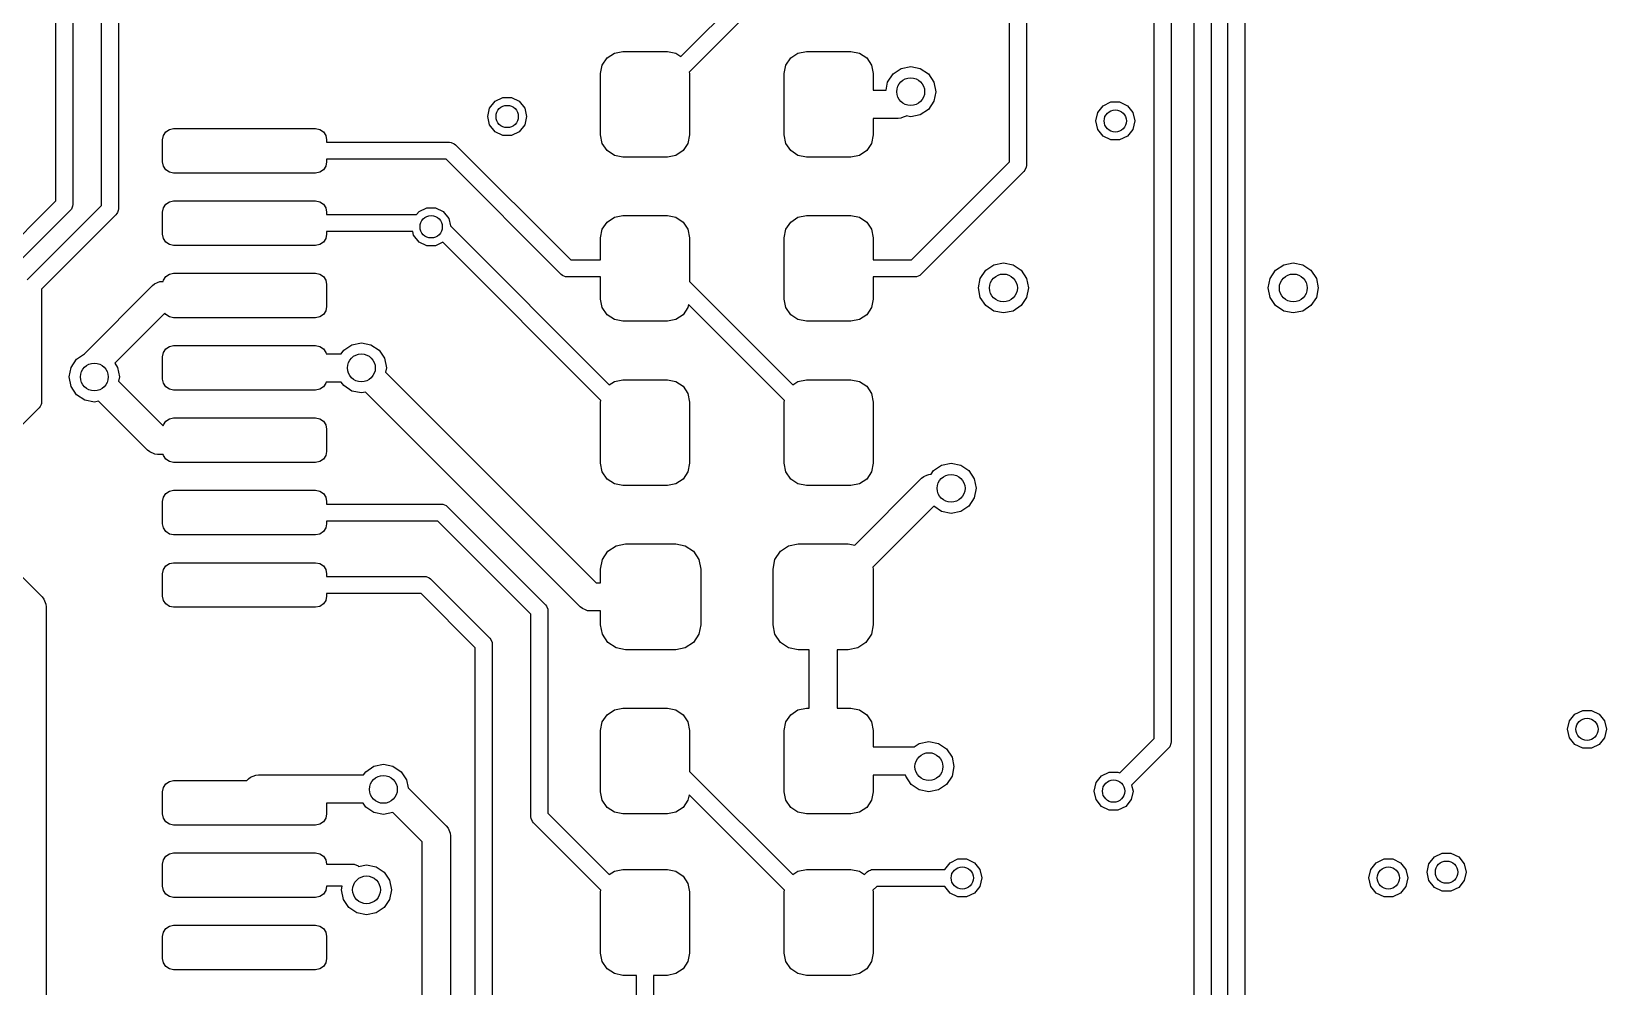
# Model space of a CAD drawing. Extents: x 0.05 to 3.89, y 0.04 to 4.21.
# Drawn here: x 3.242 to 3.799, y 1.162 to 1.5 of the extents above; entities that cross this region are included whole.
import ezdxf

# ---------------------------------------------------------------- set-up
doc = ezdxf.new("R2010")
doc.units = 0
doc.header["$MEASUREMENT"] = 0
doc.layers.add('BLACK', color=7, linetype='CONTINUOUS')

msp = doc.modelspace()

# ---------------------------------------------------------------- linework, layer by layer
at = {"layer": 'BLACK', "linetype": 'CONTINUOUS'}
for p, q in [((3.65291, 0.97329), (3.65291, 1.66808)), ((3.65891, 1.66932), (3.65891, 0.97205)), ((3.63878, 1.25011), (3.63878, 1.65698)), ((3.64478, 1.65822), (3.64478, 1.24887)), ((3.27229, 1.65), (3.27229, 1.4374)), ((3.26629, 1.43864), (3.26629, 1.64876)), ((3.25015, 1.44022), (3.25015, 1.64246)), ((3.25615, 1.6437), (3.25615, 1.43898)), ((3.66481, 0.96836), (3.66481, 1.61545)), ((3.67081, 1.61545), (3.67081, 0.96712)), ((3.47133, 1.49132), (3.50787, 1.52786)), ((3.50825, 1.51976), (3.4743, 1.4858)), ((3.58755, 1.454), (3.58755, 1.5058)), ((3.59355, 1.5058), (3.59355, 1.45276)), ((3.44291, 1.48524), (3.44351, 1.48825)), ((3.44351, 1.48825), (3.44522, 1.4908)), ((3.44522, 1.4908), (3.44777, 1.49251)), ((3.44777, 1.49251), (3.45079, 1.49311)), ((3.45079, 1.49311), (3.46654, 1.49311)), ((3.46654, 1.49311), (3.46955, 1.49251)), ((3.46955, 1.49251), (3.47133, 1.49132)), ((3.50787, 1.48524), (3.50847, 1.48825)), ((3.50847, 1.48825), (3.51018, 1.4908)), ((3.51018, 1.4908), (3.51273, 1.49251)), ((3.51273, 1.49251), (3.51575, 1.49311)), ((3.51575, 1.49311), (3.5315, 1.49311)), ((3.5315, 1.49311), (3.53451, 1.49251)), ((3.53451, 1.49251), (3.53706, 1.4908)), ((3.53706, 1.4908), (3.53877, 1.48825)), ((3.53877, 1.48825), (3.53937, 1.48524)), ((3.44291, 1.46358), (3.44291, 1.48524)), ((3.4743, 1.4858), (3.47441, 1.48524)), ((3.47441, 1.48524), (3.47441, 1.46358)), ((3.50787, 1.46358), (3.50787, 1.48524)), ((3.53937, 1.48524), (3.53937, 1.47941)), ((3.54446, 1.48224), (3.54638, 1.48512)), ((3.54638, 1.48512), (3.54925, 1.48704)), ((3.54925, 1.48704), (3.55264, 1.48771)), ((3.55264, 1.48771), (3.55603, 1.48704)), ((3.55603, 1.48704), (3.55891, 1.48512)), ((3.55891, 1.48512), (3.56083, 1.48224)), ((3.40555, 1.47547), (3.40831, 1.4768)), ((3.40831, 1.4768), (3.41138, 1.4768)), ((3.41138, 1.4768), (3.41414, 1.47547)), ((3.53937, 1.47941), (3.54389, 1.47941)), ((3.54389, 1.47941), (3.54446, 1.48224)), ((3.56083, 1.48224), (3.5615, 1.47885)), ((3.5615, 1.47885), (3.56083, 1.47546)), ((3.40295, 1.47008), (3.40364, 1.47307)), ((3.40364, 1.47307), (3.40555, 1.47547)), ((3.41414, 1.47547), (3.41605, 1.47307)), ((3.41605, 1.47307), (3.41673, 1.47008)), ((3.55891, 1.47259), (3.55603, 1.47067)), ((3.56083, 1.47546), (3.55891, 1.47259)), ((3.61811, 1.4685), (3.61879, 1.47149)), ((3.61879, 1.47149), (3.6207, 1.47389)), ((3.6207, 1.47389), (3.62347, 1.47522)), ((3.62347, 1.47522), (3.62653, 1.47522)), ((3.62653, 1.47522), (3.6293, 1.47389)), ((3.6293, 1.47389), (3.63121, 1.47149)), ((3.63121, 1.47149), (3.63189, 1.4685)), ((3.29032, 1.46552), (3.29183, 1.46582)), ((3.29183, 1.46582), (3.34203, 1.46582)), ((3.34203, 1.46582), (3.34353, 1.46552)), ((3.40364, 1.46709), (3.40295, 1.47008)), ((3.40555, 1.46469), (3.40364, 1.46709)), ((3.41605, 1.46709), (3.41414, 1.46469)), ((3.41673, 1.47008), (3.41605, 1.46709)), ((3.5482, 1.46941), (3.53937, 1.46941)), ((3.53937, 1.46941), (3.53937, 1.46358)), ((3.54917, 1.46951), (3.5482, 1.46941)), ((3.54992, 1.46981), (3.54917, 1.46951)), ((3.54917, 1.46951), (3.54917, 1.46951)), ((3.55097, 1.47025), (3.54992, 1.46981)), ((3.55097, 1.47025), (3.55097, 1.47025)), ((3.55105, 1.47031), (3.55097, 1.47025)), ((3.55264, 1.47), (3.55105, 1.47031)), ((3.55603, 1.47067), (3.55264, 1.47)), ((3.61879, 1.46551), (3.61811, 1.4685)), ((3.63189, 1.4685), (3.63121, 1.46551)), ((3.28789, 1.46188), (3.28819, 1.46339)), ((3.28789, 1.45401), (3.28789, 1.46188)), ((3.28819, 1.46339), (3.28905, 1.46467)), ((3.28905, 1.46467), (3.29032, 1.46552)), ((3.34353, 1.46552), (3.34481, 1.46467)), ((3.34481, 1.46467), (3.34566, 1.46339)), ((3.34566, 1.46339), (3.34596, 1.46188)), ((3.34596, 1.46188), (3.34596, 1.46095)), ((3.34596, 1.46095), (3.38949, 1.46095)), ((3.38949, 1.46095), (3.39007, 1.46089)), ((3.39007, 1.46089), (3.39115, 1.46044)), ((3.39115, 1.46044), (3.39161, 1.46007)), ((3.39161, 1.46007), (3.43234, 1.41934)), ((3.40831, 1.46336), (3.40555, 1.46469)), ((3.41138, 1.46336), (3.40831, 1.46336)), ((3.41414, 1.46469), (3.41138, 1.46336)), ((3.44351, 1.46057), (3.44291, 1.46358)), ((3.44522, 1.45801), (3.44351, 1.46057)), ((3.47381, 1.46057), (3.4721, 1.45801)), ((3.47441, 1.46358), (3.47381, 1.46057)), ((3.50847, 1.46057), (3.50787, 1.46358)), ((3.51018, 1.45801), (3.50847, 1.46057)), ((3.53877, 1.46057), (3.53706, 1.45801)), ((3.53937, 1.46358), (3.53877, 1.46057)), ((3.6207, 1.46312), (3.61879, 1.46551)), ((3.62347, 1.46179), (3.6207, 1.46312)), ((3.62653, 1.46179), (3.62347, 1.46179)), ((3.6293, 1.46312), (3.62653, 1.46179)), ((3.63121, 1.46551), (3.6293, 1.46312)), ((3.38824, 1.45495), (3.34596, 1.45495)), ((3.34596, 1.45495), (3.34596, 1.45401)), ((3.42897, 1.41422), (3.38824, 1.45495)), ((3.44777, 1.45631), (3.44522, 1.45801)), ((3.45079, 1.45571), (3.44777, 1.45631)), ((3.46654, 1.45571), (3.45079, 1.45571)), ((3.46955, 1.45631), (3.46654, 1.45571)), ((3.4721, 1.45801), (3.46955, 1.45631)), ((3.51273, 1.45631), (3.51018, 1.45801)), ((3.51575, 1.45571), (3.51273, 1.45631)), ((3.5315, 1.45571), (3.51575, 1.45571)), ((3.53451, 1.45631), (3.5315, 1.45571)), ((3.53706, 1.45801), (3.53451, 1.45631)), ((3.28819, 1.4525), (3.28789, 1.45401)), ((3.28905, 1.45123), (3.28819, 1.4525)), ((3.29032, 1.45037), (3.28905, 1.45123)), ((3.29183, 1.45007), (3.29032, 1.45037)), ((3.34203, 1.45007), (3.29183, 1.45007)), ((3.34353, 1.45037), (3.34203, 1.45007)), ((3.34481, 1.45123), (3.34353, 1.45037)), ((3.34566, 1.4525), (3.34481, 1.45123)), ((3.34596, 1.45401), (3.34566, 1.4525)), ((3.55289, 1.41934), (3.58755, 1.454)), ((3.59267, 1.45063), (3.55626, 1.41422)), ((3.59305, 1.45109), (3.59267, 1.45063)), ((3.59349, 1.45217), (3.59305, 1.45109)), ((3.59355, 1.45276), (3.59349, 1.45217)), ((3.2281, 1.41817), (3.25015, 1.44022)), ((3.24, 1.41236), (3.26629, 1.43864)), ((3.25609, 1.43839), (3.25564, 1.43731)), ((3.25615, 1.43898), (3.25609, 1.43839)), ((3.28789, 1.43629), (3.28819, 1.4378)), ((3.28819, 1.4378), (3.28905, 1.43908)), ((3.28905, 1.43908), (3.29032, 1.43993)), ((3.29032, 1.43993), (3.29183, 1.44023)), ((3.29183, 1.44023), (3.34203, 1.44023)), ((3.34203, 1.44023), (3.34353, 1.43993)), ((3.34353, 1.43993), (3.34481, 1.43908)), ((3.34481, 1.43908), (3.34566, 1.4378)), ((3.34566, 1.4378), (3.34596, 1.43629)), ((3.37866, 1.43646), (3.38142, 1.43779)), ((3.38142, 1.43779), (3.38449, 1.43779)), ((3.38449, 1.43779), (3.38725, 1.43646)), ((3.25527, 1.43686), (3.23322, 1.4148)), ((3.27141, 1.43528), (3.24513, 1.40899)), ((3.25564, 1.43731), (3.25527, 1.43686)), ((3.27179, 1.43573), (3.27141, 1.43528)), ((3.27193, 1.43608), (3.27179, 1.43573)), ((3.27223, 1.43682), (3.27193, 1.43608)), ((3.27229, 1.4374), (3.27223, 1.43682)), ((3.28789, 1.42842), (3.28789, 1.43629)), ((3.34596, 1.43629), (3.34596, 1.43536)), ((3.34596, 1.43536), (3.37778, 1.43536)), ((3.37778, 1.43536), (3.37866, 1.43646)), ((3.38725, 1.43646), (3.38916, 1.43406)), ((3.38916, 1.43406), (3.38977, 1.43141)), ((3.44351, 1.43018), (3.44522, 1.43273)), ((3.44522, 1.43273), (3.44777, 1.43444)), ((3.44777, 1.43444), (3.45079, 1.43504)), ((3.45079, 1.43504), (3.46654, 1.43504)), ((3.46654, 1.43504), (3.46955, 1.43444)), ((3.46955, 1.43444), (3.4721, 1.43273)), ((3.4721, 1.43273), (3.47381, 1.43018)), ((3.50847, 1.43018), (3.51018, 1.43273)), ((3.51018, 1.43273), (3.51273, 1.43444)), ((3.51273, 1.43444), (3.51575, 1.43504)), ((3.51575, 1.43504), (3.5315, 1.43504)), ((3.5315, 1.43504), (3.53451, 1.43444)), ((3.53451, 1.43444), (3.53706, 1.43273)), ((3.53706, 1.43273), (3.53877, 1.43018)), ((3.28819, 1.42691), (3.28789, 1.42842)), ((3.28905, 1.42564), (3.28819, 1.42691)), ((3.34566, 1.42691), (3.34481, 1.42564)), ((3.34596, 1.42842), (3.34566, 1.42691)), ((3.37645, 1.42936), (3.34596, 1.42936)), ((3.34596, 1.42936), (3.34596, 1.42842)), ((3.37675, 1.42808), (3.37645, 1.42936)), ((3.37866, 1.42569), (3.37675, 1.42808)), ((3.38977, 1.43141), (3.44599, 1.37518)), ((3.44291, 1.42717), (3.44351, 1.43018)), ((3.44291, 1.41934), (3.44291, 1.42717)), ((3.47381, 1.43018), (3.47441, 1.42717)), ((3.47441, 1.42717), (3.47441, 1.41172)), ((3.50787, 1.42717), (3.50847, 1.43018)), ((3.50787, 1.40551), (3.50787, 1.42717)), ((3.53877, 1.43018), (3.53937, 1.42717)), ((3.53937, 1.42717), (3.53937, 1.41934)), ((3.29032, 1.42478), (3.28905, 1.42564)), ((3.29183, 1.42448), (3.29032, 1.42478)), ((3.34203, 1.42448), (3.29183, 1.42448)), ((3.34353, 1.42478), (3.34203, 1.42448)), ((3.34481, 1.42564), (3.34353, 1.42478)), ((3.38142, 1.42436), (3.37866, 1.42569)), ((3.38449, 1.42436), (3.38142, 1.42436)), ((3.38708, 1.42561), (3.38449, 1.42436)), ((3.44303, 1.36966), (3.38708, 1.42561)), ((3.43234, 1.41934), (3.44291, 1.41934)), ((3.53937, 1.41934), (3.55289, 1.41934)), ((3.57726, 1.41284), (3.57918, 1.41571)), ((3.57918, 1.41571), (3.58206, 1.41763)), ((3.58206, 1.41763), (3.58545, 1.41831)), ((3.58545, 1.41831), (3.58884, 1.41763)), ((3.58884, 1.41763), (3.59171, 1.41571)), ((3.59171, 1.41571), (3.59363, 1.41284)), ((3.67981, 1.41284), (3.68173, 1.41571)), ((3.68173, 1.41571), (3.6846, 1.41763)), ((3.6846, 1.41763), (3.68799, 1.41831)), ((3.68799, 1.41831), (3.69138, 1.41763)), ((3.69138, 1.41763), (3.69426, 1.41571)), ((3.69426, 1.41571), (3.69618, 1.41284)), ((3.26024, 1.38619), (3.28436, 1.4103)), ((3.28436, 1.4103), (3.28512, 1.41092)), ((3.28512, 1.41092), (3.28617, 1.41136)), ((3.28512, 1.41092), (3.28512, 1.41092)), ((3.28617, 1.41136), (3.28692, 1.41167)), ((3.28692, 1.41167), (3.28789, 1.41177)), ((3.28692, 1.41167), (3.28692, 1.41167)), ((3.28789, 1.41177), (3.28811, 1.41177)), ((3.28811, 1.41177), (3.28819, 1.41221)), ((3.28819, 1.41221), (3.28905, 1.41349)), ((3.28905, 1.41349), (3.29032, 1.41434)), ((3.29032, 1.41434), (3.29183, 1.41464)), ((3.29183, 1.41464), (3.34203, 1.41464)), ((3.34203, 1.41464), (3.34353, 1.41434)), ((3.34353, 1.41434), (3.34481, 1.41349)), ((3.34481, 1.41349), (3.34566, 1.41221)), ((3.34566, 1.41221), (3.34596, 1.4107)), ((3.34596, 1.4107), (3.34596, 1.40283)), ((3.42943, 1.41384), (3.42897, 1.41422)), ((3.43051, 1.4134), (3.42943, 1.41384)), ((3.43109, 1.41334), (3.43051, 1.4134)), ((3.44291, 1.41334), (3.43109, 1.41334)), ((3.44291, 1.40551), (3.44291, 1.41334)), ((3.47441, 1.41172), (3.51095, 1.37518)), ((3.55413, 1.41334), (3.53937, 1.41334)), ((3.53937, 1.41334), (3.53937, 1.40551)), ((3.55472, 1.4134), (3.55413, 1.41334)), ((3.5558, 1.41384), (3.55472, 1.4134)), ((3.55626, 1.41422), (3.5558, 1.41384)), ((3.57659, 1.40945), (3.57726, 1.41284)), ((3.59363, 1.41284), (3.59431, 1.40945)), ((3.67913, 1.40945), (3.67981, 1.41284)), ((3.69618, 1.41284), (3.69685, 1.40945)), ((3.24513, 1.40899), (3.24513, 1.36922)), ((3.44351, 1.4025), (3.44291, 1.40551)), ((3.50847, 1.4025), (3.50787, 1.40551)), ((3.53937, 1.40551), (3.53877, 1.4025)), ((3.57726, 1.40606), (3.57659, 1.40945)), ((3.57918, 1.40319), (3.57726, 1.40606)), ((3.59363, 1.40606), (3.59171, 1.40319)), ((3.59431, 1.40945), (3.59363, 1.40606)), ((3.67981, 1.40606), (3.67913, 1.40945)), ((3.68173, 1.40319), (3.67981, 1.40606)), ((3.69618, 1.40606), (3.69426, 1.40319)), ((3.69685, 1.40945), (3.69618, 1.40606)), ((3.28873, 1.40053), (3.27099, 1.38279)), ((3.28905, 1.40004), (3.28873, 1.40053)), ((3.29032, 1.39919), (3.28905, 1.40004)), ((3.29183, 1.39889), (3.29032, 1.39919)), ((3.34203, 1.39889), (3.29183, 1.39889)), ((3.34353, 1.39919), (3.34203, 1.39889)), ((3.34481, 1.40004), (3.34353, 1.39919)), ((3.34566, 1.40132), (3.34481, 1.40004)), ((3.34596, 1.40283), (3.34566, 1.40132)), ((3.44522, 1.39994), (3.44351, 1.4025)), ((3.44777, 1.39824), (3.44522, 1.39994)), ((3.4721, 1.39994), (3.46955, 1.39824)), ((3.47381, 1.4025), (3.4721, 1.39994)), ((3.47403, 1.40361), (3.47381, 1.4025)), ((3.50799, 1.36966), (3.47403, 1.40361)), ((3.51018, 1.39994), (3.50847, 1.4025)), ((3.51273, 1.39824), (3.51018, 1.39994)), ((3.53706, 1.39994), (3.53451, 1.39824)), ((3.53877, 1.4025), (3.53706, 1.39994)), ((3.58206, 1.40126), (3.57918, 1.40319)), ((3.58545, 1.40059), (3.58206, 1.40126)), ((3.58884, 1.40126), (3.58545, 1.40059)), ((3.59171, 1.40319), (3.58884, 1.40126)), ((3.6846, 1.40126), (3.68173, 1.40319)), ((3.68799, 1.40059), (3.6846, 1.40126)), ((3.69138, 1.40126), (3.68799, 1.40059)), ((3.69426, 1.40319), (3.69138, 1.40126)), ((3.45079, 1.39764), (3.44777, 1.39824)), ((3.46654, 1.39764), (3.45079, 1.39764)), ((3.46955, 1.39824), (3.46654, 1.39764)), ((3.51575, 1.39764), (3.51273, 1.39824)), ((3.5315, 1.39764), (3.51575, 1.39764)), ((3.53451, 1.39824), (3.5315, 1.39764)), ((3.28819, 1.38662), (3.28905, 1.3879)), ((3.28905, 1.3879), (3.29032, 1.38875)), ((3.29032, 1.38875), (3.29183, 1.38905)), ((3.29183, 1.38905), (3.34203, 1.38905)), ((3.34203, 1.38905), (3.34353, 1.38875)), ((3.34353, 1.38875), (3.34481, 1.3879)), ((3.34481, 1.3879), (3.34566, 1.38662)), ((3.352, 1.38744), (3.35488, 1.38936)), ((3.35488, 1.38936), (3.35827, 1.39003)), ((3.35827, 1.39003), (3.36166, 1.38936)), ((3.36166, 1.38936), (3.36453, 1.38744)), ((3.2556, 1.38134), (3.25752, 1.38422)), ((3.25752, 1.38422), (3.25998, 1.38586)), ((3.25998, 1.38586), (3.26024, 1.38619)), ((3.27099, 1.38279), (3.27196, 1.38134)), ((3.28789, 1.38511), (3.28819, 1.38662)), ((3.28789, 1.37724), (3.28789, 1.38511)), ((3.34566, 1.38662), (3.34575, 1.38617)), ((3.34575, 1.38617), (3.35116, 1.38617)), ((3.35116, 1.38617), (3.352, 1.38744)), ((3.36453, 1.38744), (3.36645, 1.38456)), ((3.36645, 1.38456), (3.36713, 1.38118)), ((3.25492, 1.37795), (3.2556, 1.38134)), ((3.2556, 1.37456), (3.25492, 1.37795)), ((3.27196, 1.38134), (3.27264, 1.37795)), ((3.27264, 1.37795), (3.27234, 1.37646)), ((3.28819, 1.37573), (3.28789, 1.37724)), ((3.36713, 1.38118), (3.36683, 1.37968)), ((3.36683, 1.37968), (3.44132, 1.3052)), ((3.44777, 1.37637), (3.45079, 1.37697)), ((3.45079, 1.37697), (3.46654, 1.37697)), ((3.46654, 1.37697), (3.46955, 1.37637)), ((3.51273, 1.37637), (3.51575, 1.37697)), ((3.51575, 1.37697), (3.5315, 1.37697)), ((3.5315, 1.37697), (3.53451, 1.37637)), ((3.25752, 1.37169), (3.2556, 1.37456)), ((3.26039, 1.36977), (3.25752, 1.37169)), ((3.27234, 1.37646), (3.28812, 1.36068)), ((3.28905, 1.37445), (3.28819, 1.37573)), ((3.29032, 1.3736), (3.28905, 1.37445)), ((3.29183, 1.3733), (3.29032, 1.3736)), ((3.34203, 1.3733), (3.29183, 1.3733)), ((3.34353, 1.3736), (3.34203, 1.3733)), ((3.34481, 1.37445), (3.34353, 1.3736)), ((3.34566, 1.37573), (3.34481, 1.37445)), ((3.34575, 1.37617), (3.34566, 1.37573)), ((3.35116, 1.37617), (3.34575, 1.37617)), ((3.352, 1.37491), (3.35116, 1.37617)), ((3.35488, 1.37299), (3.352, 1.37491)), ((3.35827, 1.37232), (3.35488, 1.37299)), ((3.35976, 1.37261), (3.35827, 1.37232)), ((3.43571, 1.29666), (3.35976, 1.37261)), ((3.44599, 1.37518), (3.44777, 1.37637)), ((3.46955, 1.37637), (3.4721, 1.37466)), ((3.4721, 1.37466), (3.47381, 1.37211)), ((3.47381, 1.37211), (3.47441, 1.36909)), ((3.51095, 1.37518), (3.51273, 1.37637)), ((3.53451, 1.37637), (3.53706, 1.37466)), ((3.53706, 1.37466), (3.53877, 1.37211)), ((3.53877, 1.37211), (3.53937, 1.36909)), ((3.24425, 1.36709), (3.20143, 1.32427)), ((3.24462, 1.36755), (3.24425, 1.36709)), ((3.24492, 1.36828), (3.24462, 1.36755)), ((3.24507, 1.36863), (3.24492, 1.36828)), ((3.24513, 1.36922), (3.24507, 1.36863)), ((3.26378, 1.36909), (3.26039, 1.36977)), ((3.26527, 1.36939), (3.26378, 1.36909)), ((3.28261, 1.35205), (3.26527, 1.36939)), ((3.44291, 1.36909), (3.44303, 1.36966)), ((3.44291, 1.34744), (3.44291, 1.36909)), ((3.47441, 1.36909), (3.47441, 1.34744)), ((3.50787, 1.36909), (3.50799, 1.36966)), ((3.50787, 1.34744), (3.50787, 1.36909)), ((3.53937, 1.36909), (3.53937, 1.34744)), ((3.28812, 1.36068), (3.28819, 1.36103)), ((3.28819, 1.36103), (3.28905, 1.36231)), ((3.28905, 1.36231), (3.29032, 1.36316)), ((3.29032, 1.36316), (3.29183, 1.36346)), ((3.29183, 1.36346), (3.34203, 1.36346)), ((3.34203, 1.36346), (3.34353, 1.36316)), ((3.34353, 1.36316), (3.34481, 1.36231)), ((3.34481, 1.36231), (3.34566, 1.36103)), ((3.34566, 1.36103), (3.34596, 1.35952)), ((3.34596, 1.35952), (3.34596, 1.35165)), ((3.28337, 1.35143), (3.28261, 1.35205)), ((3.28517, 1.35068), (3.28337, 1.35143)), ((3.28615, 1.35058), (3.28517, 1.35068)), ((3.28517, 1.35068), (3.28517, 1.35068)), ((3.28811, 1.35058), (3.28615, 1.35058)), ((3.28819, 1.35014), (3.28811, 1.35058)), ((3.28905, 1.34886), (3.28819, 1.35014)), ((3.29032, 1.34801), (3.28905, 1.34886)), ((3.34481, 1.34886), (3.34353, 1.34801)), ((3.34566, 1.35014), (3.34481, 1.34886)), ((3.34596, 1.35165), (3.34566, 1.35014)), ((3.29183, 1.34771), (3.29032, 1.34801)), ((3.34203, 1.34771), (3.29183, 1.34771)), ((3.34353, 1.34801), (3.34203, 1.34771)), ((3.44351, 1.34443), (3.44291, 1.34744)), ((3.44522, 1.34187), (3.44351, 1.34443)), ((3.47381, 1.34443), (3.4721, 1.34187)), ((3.47441, 1.34744), (3.47381, 1.34443)), ((3.50847, 1.34443), (3.50787, 1.34744)), ((3.51018, 1.34187), (3.50847, 1.34443)), ((3.53877, 1.34443), (3.53706, 1.34187)), ((3.53937, 1.34744), (3.53877, 1.34443)), ((3.55726, 1.34274), (3.55832, 1.34318)), ((3.55832, 1.34318), (3.55906, 1.34349)), ((3.55906, 1.34349), (3.55981, 1.34356)), ((3.55906, 1.34349), (3.55906, 1.34349)), ((3.55981, 1.34356), (3.56067, 1.34485)), ((3.56067, 1.34485), (3.56354, 1.34677)), ((3.56354, 1.34677), (3.56693, 1.34744)), ((3.56693, 1.34744), (3.57032, 1.34677)), ((3.57032, 1.34677), (3.57319, 1.34485)), ((3.57319, 1.34485), (3.57511, 1.34197)), ((3.28905, 1.33671), (3.29032, 1.33757)), ((3.29032, 1.33757), (3.29183, 1.33787)), ((3.29183, 1.33787), (3.34203, 1.33787)), ((3.34203, 1.33787), (3.34353, 1.33757)), ((3.34353, 1.33757), (3.34481, 1.33671)), ((3.44777, 1.34017), (3.44522, 1.34187)), ((3.45079, 1.33957), (3.44777, 1.34017)), ((3.46654, 1.33957), (3.45079, 1.33957)), ((3.46955, 1.34017), (3.46654, 1.33957)), ((3.4721, 1.34187), (3.46955, 1.34017)), ((3.51273, 1.34017), (3.51018, 1.34187)), ((3.51575, 1.33957), (3.51273, 1.34017)), ((3.5315, 1.33957), (3.51575, 1.33957)), ((3.53451, 1.34017), (3.5315, 1.33957)), ((3.53282, 1.31844), (3.5565, 1.34212)), ((3.53706, 1.34187), (3.53451, 1.34017)), ((3.5565, 1.34212), (3.55726, 1.34274)), ((3.55726, 1.34274), (3.55726, 1.34274)), ((3.57511, 1.34197), (3.57579, 1.33858)), ((3.57579, 1.33858), (3.57511, 1.33519)), ((3.28789, 1.33393), (3.28819, 1.33544)), ((3.28789, 1.32606), (3.28789, 1.33393)), ((3.28819, 1.33544), (3.28905, 1.33671)), ((3.34481, 1.33671), (3.34566, 1.33544)), ((3.34566, 1.33544), (3.34596, 1.33393)), ((3.34596, 1.33393), (3.34596, 1.33299)), ((3.34596, 1.33299), (3.38654, 1.33299)), ((3.38654, 1.33299), (3.38713, 1.33294)), ((3.38713, 1.33294), (3.38821, 1.33249)), ((3.38821, 1.33249), (3.38866, 1.33212)), ((3.38866, 1.33212), (3.42338, 1.2974)), ((3.56077, 1.33225), (3.53924, 1.31071)), ((3.56354, 1.3304), (3.56077, 1.33225)), ((3.57319, 1.33232), (3.57032, 1.3304)), ((3.57511, 1.33519), (3.57319, 1.33232)), ((3.3853, 1.32699), (3.34596, 1.32699)), ((3.34596, 1.32699), (3.34596, 1.32606)), ((3.41826, 1.29403), (3.3853, 1.32699)), ((3.56693, 1.32972), (3.56354, 1.3304)), ((3.57032, 1.3304), (3.56693, 1.32972)), ((3.28819, 1.32455), (3.28789, 1.32606)), ((3.28905, 1.32327), (3.28819, 1.32455)), ((3.29032, 1.32242), (3.28905, 1.32327)), ((3.29183, 1.32212), (3.29032, 1.32242)), ((3.34203, 1.32212), (3.29183, 1.32212)), ((3.34353, 1.32242), (3.34203, 1.32212)), ((3.34481, 1.32327), (3.34353, 1.32242)), ((3.34566, 1.32455), (3.34481, 1.32327)), ((3.34596, 1.32606), (3.34566, 1.32455)), ((3.22677, 1.31869), (3.24527, 1.30019)), ((3.44359, 1.31343), (3.44551, 1.3163)), ((3.44551, 1.3163), (3.44838, 1.31822)), ((3.44838, 1.31822), (3.45177, 1.3189)), ((3.45177, 1.3189), (3.46949, 1.3189)), ((3.46949, 1.3189), (3.47288, 1.31822)), ((3.47288, 1.31822), (3.47575, 1.3163)), ((3.47575, 1.3163), (3.47767, 1.31343)), ((3.50461, 1.31343), (3.50653, 1.3163)), ((3.50653, 1.3163), (3.50941, 1.31822)), ((3.50941, 1.31822), (3.5128, 1.3189)), ((3.5128, 1.3189), (3.53051, 1.3189)), ((3.53051, 1.3189), (3.53282, 1.31844)), ((3.28789, 1.30834), (3.28819, 1.30985)), ((3.28819, 1.30985), (3.28905, 1.31112)), ((3.28905, 1.31112), (3.29032, 1.31198)), ((3.29032, 1.31198), (3.29183, 1.31228)), ((3.29183, 1.31228), (3.34203, 1.31228)), ((3.34203, 1.31228), (3.34353, 1.31198)), ((3.34353, 1.31198), (3.34481, 1.31112)), ((3.34481, 1.31112), (3.34566, 1.30985)), ((3.34566, 1.30985), (3.34596, 1.30834)), ((3.44291, 1.31004), (3.44359, 1.31343)), ((3.44291, 1.3052), (3.44291, 1.31004)), ((3.47767, 1.31343), (3.47835, 1.31004)), ((3.47835, 1.31004), (3.47835, 1.29035)), ((3.50394, 1.31004), (3.50461, 1.31343)), ((3.50394, 1.29035), (3.50394, 1.31004)), ((3.53924, 1.31071), (3.53937, 1.31004)), ((3.53937, 1.31004), (3.53937, 1.29035)), ((3.28789, 1.30047), (3.28789, 1.30834)), ((3.34596, 1.30834), (3.34596, 1.3074)), ((3.34596, 1.3074), (3.38064, 1.3074)), ((3.38064, 1.3074), (3.38122, 1.30735)), ((3.38122, 1.30735), (3.3823, 1.3069)), ((3.3823, 1.3069), (3.38276, 1.30652)), ((3.38276, 1.30652), (3.4037, 1.28559)), ((3.44132, 1.3052), (3.44291, 1.3052)), ((3.24527, 1.30019), (3.24589, 1.29943)), ((3.24589, 1.29943), (3.24663, 1.29764)), ((3.28819, 1.29896), (3.28789, 1.30047)), ((3.28905, 1.29768), (3.28819, 1.29896)), ((3.34566, 1.29896), (3.34481, 1.29768)), ((3.34596, 1.30047), (3.34566, 1.29896)), ((3.37939, 1.3014), (3.34596, 1.3014)), ((3.34596, 1.3014), (3.34596, 1.30047)), ((3.39857, 1.28222), (3.37939, 1.3014)), ((3.24663, 1.29764), (3.24664, 1.29763)), ((3.24664, 1.29763), (3.24673, 1.29665)), ((3.24673, 1.29665), (3.24673, 1.00205)), ((3.29032, 1.29683), (3.28905, 1.29768)), ((3.29183, 1.29653), (3.29032, 1.29683)), ((3.34203, 1.29653), (3.29183, 1.29653)), ((3.34353, 1.29683), (3.34203, 1.29653)), ((3.34481, 1.29768), (3.34353, 1.29683)), ((3.41826, 1.22244), (3.41826, 1.29403)), ((3.42338, 1.2974), (3.42375, 1.29694)), ((3.42375, 1.29694), (3.42375, 1.29694)), ((3.42375, 1.29694), (3.4242, 1.29586)), ((3.4242, 1.29586), (3.42426, 1.29528)), ((3.42426, 1.29528), (3.42426, 1.22368)), ((3.43647, 1.29604), (3.43571, 1.29666)), ((3.43752, 1.2956), (3.43647, 1.29604)), ((3.43647, 1.29604), (3.43647, 1.29604)), ((3.43827, 1.29529), (3.43752, 1.2956)), ((3.43925, 1.2952), (3.43827, 1.29529)), ((3.43827, 1.29529), (3.43827, 1.29529)), ((3.44291, 1.2952), (3.43925, 1.2952)), ((3.44291, 1.29035), (3.44291, 1.2952)), ((3.44359, 1.28696), (3.44291, 1.29035)), ((3.47835, 1.29035), (3.47767, 1.28696)), ((3.50461, 1.28696), (3.50394, 1.29035)), ((3.53937, 1.29035), (3.5387, 1.28696)), ((3.39857, 1.12795), (3.39857, 1.28222)), ((3.4037, 1.28559), (3.40407, 1.28513)), ((3.40407, 1.28513), (3.40407, 1.28513)), ((3.40407, 1.28513), (3.40452, 1.28405)), ((3.40452, 1.28405), (3.40457, 1.28346)), ((3.40457, 1.28346), (3.40457, 1.1292)), ((3.44551, 1.28409), (3.44359, 1.28696)), ((3.44838, 1.28217), (3.44551, 1.28409)), ((3.45177, 1.2815), (3.44838, 1.28217)), ((3.47288, 1.28217), (3.46949, 1.2815)), ((3.47575, 1.28409), (3.47288, 1.28217)), ((3.47767, 1.28696), (3.47575, 1.28409)), ((3.50653, 1.28409), (3.50461, 1.28696)), ((3.50941, 1.28217), (3.50653, 1.28409)), ((3.5128, 1.2815), (3.50941, 1.28217)), ((3.5339, 1.28217), (3.53051, 1.2815)), ((3.53678, 1.28409), (3.5339, 1.28217)), ((3.5387, 1.28696), (3.53678, 1.28409)), ((3.46949, 1.2815), (3.45177, 1.2815)), ((3.51665, 1.2815), (3.5128, 1.2815)), ((3.51665, 1.26083), (3.51665, 1.2815)), ((3.53051, 1.2815), (3.52665, 1.2815)), ((3.52665, 1.2815), (3.52665, 1.26083)), ((3.44522, 1.25852), (3.44777, 1.26023)), ((3.44777, 1.26023), (3.45079, 1.26083)), ((3.45079, 1.26083), (3.46654, 1.26083)), ((3.46654, 1.26083), (3.46955, 1.26023)), ((3.46955, 1.26023), (3.4721, 1.25852)), ((3.51018, 1.25852), (3.51273, 1.26023)), ((3.51273, 1.26023), (3.51575, 1.26083)), ((3.51575, 1.26083), (3.51665, 1.26083)), ((3.52665, 1.26083), (3.5315, 1.26083)), ((3.5315, 1.26083), (3.53451, 1.26023)), ((3.53451, 1.26023), (3.53706, 1.25852)), ((3.78763, 1.25873), (3.7904, 1.26006)), ((3.7904, 1.26006), (3.79346, 1.26006)), ((3.79346, 1.26006), (3.79622, 1.25873)), ((3.44291, 1.25295), (3.44351, 1.25597)), ((3.44351, 1.25597), (3.44522, 1.25852)), ((3.4721, 1.25852), (3.47381, 1.25597)), ((3.47381, 1.25597), (3.47441, 1.25295)), ((3.50787, 1.25295), (3.50847, 1.25597)), ((3.50847, 1.25597), (3.51018, 1.25852)), ((3.53706, 1.25852), (3.53877, 1.25597)), ((3.53877, 1.25597), (3.53937, 1.25295)), ((3.78504, 1.25335), (3.78572, 1.25634)), ((3.78572, 1.25634), (3.78763, 1.25873)), ((3.79622, 1.25873), (3.79814, 1.25634)), ((3.79814, 1.25634), (3.79882, 1.25335)), ((3.44291, 1.2313), (3.44291, 1.25295)), ((3.47441, 1.25295), (3.47441, 1.23849)), ((3.50787, 1.2313), (3.50787, 1.25295)), ((3.53937, 1.25295), (3.53937, 1.24713)), ((3.55385, 1.24713), (3.55567, 1.24834)), ((3.55567, 1.24834), (3.55906, 1.24902)), ((3.55906, 1.24902), (3.56245, 1.24834)), ((3.56245, 1.24834), (3.56532, 1.24642)), ((3.62658, 1.23791), (3.63878, 1.25011)), ((3.64478, 1.24887), (3.64472, 1.24828)), ((3.78572, 1.25036), (3.78504, 1.25335)), ((3.78763, 1.24796), (3.78572, 1.25036)), ((3.79814, 1.25036), (3.79622, 1.24796)), ((3.79882, 1.25335), (3.79814, 1.25036)), ((3.53937, 1.24713), (3.55385, 1.24713)), ((3.56532, 1.24642), (3.56724, 1.24355)), ((3.56724, 1.24355), (3.56791, 1.24016)), ((3.6439, 1.24674), (3.63081, 1.23365)), ((3.64427, 1.2472), (3.6439, 1.24674)), ((3.64472, 1.24828), (3.64427, 1.2472)), ((3.7904, 1.24663), (3.78763, 1.24796)), ((3.79346, 1.24663), (3.7904, 1.24663)), ((3.79622, 1.24796), (3.79346, 1.24663)), ((3.31907, 1.23644), (3.32087, 1.23719)), ((3.32087, 1.23719), (3.32185, 1.23728)), ((3.32087, 1.23719), (3.32087, 1.23719)), ((3.32185, 1.23728), (3.35907, 1.23728)), ((3.35907, 1.23728), (3.3598, 1.23837)), ((3.3598, 1.23837), (3.36267, 1.24029)), ((3.36267, 1.24029), (3.36606, 1.24097)), ((3.36606, 1.24097), (3.36945, 1.24029)), ((3.36945, 1.24029), (3.37233, 1.23837)), ((3.37233, 1.23837), (3.37425, 1.2355)), ((3.47441, 1.23849), (3.51095, 1.20195)), ((3.56791, 1.24016), (3.56724, 1.23677)), ((3.62011, 1.23688), (3.62288, 1.23821)), ((3.62288, 1.23821), (3.62594, 1.23821)), ((3.62594, 1.23821), (3.62658, 1.23791)), ((3.28789, 1.2313), (3.28819, 1.23281)), ((3.28819, 1.23281), (3.28905, 1.23408)), ((3.28905, 1.23408), (3.29032, 1.23494)), ((3.29032, 1.23494), (3.29183, 1.23524)), ((3.29183, 1.23524), (3.31773, 1.23524)), ((3.31773, 1.23524), (3.31831, 1.23582)), ((3.31831, 1.23582), (3.31907, 1.23644)), ((3.37425, 1.2355), (3.37481, 1.23265)), ((3.37481, 1.23265), (3.3883, 1.21917)), ((3.5508, 1.23713), (3.53937, 1.23713)), ((3.53937, 1.23713), (3.53937, 1.2313)), ((3.55087, 1.23677), (3.5508, 1.23713)), ((3.55279, 1.23389), (3.55087, 1.23677)), ((3.55567, 1.23197), (3.55279, 1.23389)), ((3.55906, 1.2313), (3.55567, 1.23197)), ((3.56245, 1.23197), (3.55906, 1.2313)), ((3.56532, 1.23389), (3.56245, 1.23197)), ((3.56724, 1.23677), (3.56532, 1.23389)), ((3.61752, 1.2315), (3.6182, 1.23449)), ((3.6182, 1.23449), (3.62011, 1.23688)), ((3.63081, 1.23365), (3.6313, 1.2315)), ((3.28789, 1.22343), (3.28789, 1.2313)), ((3.35884, 1.22728), (3.34596, 1.22728)), ((3.34596, 1.22728), (3.34596, 1.22343)), ((3.3598, 1.22584), (3.35884, 1.22728)), ((3.44351, 1.22829), (3.44291, 1.2313)), ((3.44522, 1.22573), (3.44351, 1.22829)), ((3.47381, 1.22829), (3.4721, 1.22573)), ((3.4742, 1.23022), (3.47381, 1.22829)), ((3.50799, 1.19643), (3.4742, 1.23022)), ((3.50847, 1.22829), (3.50787, 1.2313)), ((3.51018, 1.22573), (3.50847, 1.22829)), ((3.53877, 1.22829), (3.53706, 1.22573)), ((3.53937, 1.2313), (3.53877, 1.22829)), ((3.6182, 1.22851), (3.61752, 1.2315)), ((3.62011, 1.22611), (3.6182, 1.22851)), ((3.62288, 1.22478), (3.62011, 1.22611)), ((3.62871, 1.22611), (3.62594, 1.22478)), ((3.63062, 1.22851), (3.62871, 1.22611)), ((3.6313, 1.2315), (3.63062, 1.22851)), ((3.28819, 1.22192), (3.28789, 1.22343)), ((3.28905, 1.22064), (3.28819, 1.22192)), ((3.29032, 1.21979), (3.28905, 1.22064)), ((3.34481, 1.22064), (3.34353, 1.21979)), ((3.34566, 1.22192), (3.34481, 1.22064)), ((3.34596, 1.22343), (3.34566, 1.22192)), ((3.36267, 1.22392), (3.3598, 1.22584)), ((3.36606, 1.22325), (3.36267, 1.22392)), ((3.36941, 1.22392), (3.36606, 1.22325)), ((3.37976, 1.21356), (3.36941, 1.22392)), ((3.41832, 1.22186), (3.41826, 1.22244)), ((3.41877, 1.22077), (3.41832, 1.22186)), ((3.41914, 1.22032), (3.41877, 1.22077)), ((3.42426, 1.22368), (3.44599, 1.20195)), ((3.44777, 1.22402), (3.44522, 1.22573)), ((3.45079, 1.22343), (3.44777, 1.22402)), ((3.46654, 1.22343), (3.45079, 1.22343)), ((3.46955, 1.22402), (3.46654, 1.22343)), ((3.4721, 1.22573), (3.46955, 1.22402)), ((3.51273, 1.22402), (3.51018, 1.22573)), ((3.51575, 1.22343), (3.51273, 1.22402)), ((3.5315, 1.22343), (3.51575, 1.22343)), ((3.53451, 1.22402), (3.5315, 1.22343)), ((3.53706, 1.22573), (3.53451, 1.22402)), ((3.62594, 1.22478), (3.62288, 1.22478)), ((3.29183, 1.21949), (3.29032, 1.21979)), ((3.34203, 1.21949), (3.29183, 1.21949)), ((3.34353, 1.21979), (3.34203, 1.21949)), ((3.3883, 1.21917), (3.38892, 1.21841)), ((3.38892, 1.21841), (3.38892, 1.21841)), ((3.38892, 1.21841), (3.38967, 1.21661)), ((3.38967, 1.21661), (3.38976, 1.21563)), ((3.38976, 1.21563), (3.38976, 1.05825)), ((3.44303, 1.19643), (3.41914, 1.22032)), ((3.28905, 1.20849), (3.29032, 1.20935)), ((3.29032, 1.20935), (3.29183, 1.20965)), ((3.29183, 1.20965), (3.34203, 1.20965)), ((3.34203, 1.20965), (3.34353, 1.20935)), ((3.34353, 1.20935), (3.34481, 1.20849)), ((3.37976, 1.05618), (3.37976, 1.21356)), ((3.73792, 1.20823), (3.74069, 1.20956)), ((3.74069, 1.20956), (3.74375, 1.20956)), ((3.74375, 1.20956), (3.74652, 1.20823)), ((3.28789, 1.20571), (3.28819, 1.20722)), ((3.28789, 1.19783), (3.28789, 1.20571)), ((3.28819, 1.20722), (3.28905, 1.20849)), ((3.34481, 1.20849), (3.34566, 1.20722)), ((3.34566, 1.20722), (3.34596, 1.20571)), ((3.34596, 1.20571), (3.35489, 1.20571)), ((3.35489, 1.20571), (3.35566, 1.20563)), ((3.35566, 1.20563), (3.35707, 1.20505)), ((3.35707, 1.20505), (3.35727, 1.20488)), ((3.35727, 1.20488), (3.36008, 1.20544)), ((3.36008, 1.20544), (3.36347, 1.20476)), ((3.36347, 1.20476), (3.36634, 1.20284)), ((3.44777, 1.20314), (3.45079, 1.20374)), ((3.45079, 1.20374), (3.46654, 1.20374)), ((3.46654, 1.20374), (3.46955, 1.20314)), ((3.51273, 1.20314), (3.51575, 1.20374)), ((3.51575, 1.20374), (3.5315, 1.20374)), ((3.5315, 1.20374), (3.53451, 1.20314)), ((3.53839, 1.20357), (3.53878, 1.20373)), ((3.53878, 1.20373), (3.53937, 1.20379)), ((3.53937, 1.20379), (3.56467, 1.20379)), ((3.56467, 1.20379), (3.56657, 1.20617)), ((3.56657, 1.20617), (3.56933, 1.2075)), ((3.56933, 1.2075), (3.5724, 1.2075)), ((3.5724, 1.2075), (3.57516, 1.20617)), ((3.57516, 1.20617), (3.57707, 1.20378)), ((3.57707, 1.20378), (3.57776, 1.20079)), ((3.71476, 1.20079), (3.71545, 1.20378)), ((3.71545, 1.20378), (3.71736, 1.20617)), ((3.71736, 1.20617), (3.72012, 1.2075)), ((3.72012, 1.2075), (3.72319, 1.2075)), ((3.72319, 1.2075), (3.72595, 1.20617)), ((3.72595, 1.20617), (3.72786, 1.20378)), ((3.72786, 1.20378), (3.72854, 1.20079)), ((3.73533, 1.20284), (3.73601, 1.20583)), ((3.73601, 1.20583), (3.73792, 1.20823)), ((3.74652, 1.20823), (3.74843, 1.20583)), ((3.74843, 1.20583), (3.74911, 1.20284)), ((3.36634, 1.20284), (3.36826, 1.19997)), ((3.36826, 1.19997), (3.36894, 1.19658)), ((3.44599, 1.20195), (3.44777, 1.20314)), ((3.46955, 1.20314), (3.4721, 1.20143)), ((3.4721, 1.20143), (3.47381, 1.19888)), ((3.47381, 1.19888), (3.47441, 1.19587)), ((3.51095, 1.20195), (3.51273, 1.20314)), ((3.53451, 1.20314), (3.53629, 1.20195)), ((3.53629, 1.20195), (3.53725, 1.20291)), ((3.53725, 1.20291), (3.5377, 1.20328)), ((3.5377, 1.20328), (3.53839, 1.20357)), ((3.57776, 1.20079), (3.57707, 1.1978)), ((3.71545, 1.1978), (3.71476, 1.20079)), ((3.72854, 1.20079), (3.72786, 1.1978)), ((3.73601, 1.19985), (3.73533, 1.20284)), ((3.73792, 1.19746), (3.73601, 1.19985)), ((3.74843, 1.19985), (3.74652, 1.19746)), ((3.74911, 1.20284), (3.74843, 1.19985)), ((3.28819, 1.19633), (3.28789, 1.19783)), ((3.28905, 1.19505), (3.28819, 1.19633)), ((3.29032, 1.1942), (3.28905, 1.19505)), ((3.29183, 1.1939), (3.29032, 1.1942)), ((3.34203, 1.1939), (3.29183, 1.1939)), ((3.34353, 1.1942), (3.34203, 1.1939)), ((3.34481, 1.19505), (3.34353, 1.1942)), ((3.34566, 1.19633), (3.34481, 1.19505)), ((3.34596, 1.19783), (3.34566, 1.19633)), ((3.35147, 1.19783), (3.34596, 1.19783)), ((3.35122, 1.19658), (3.35147, 1.19783)), ((3.35189, 1.19319), (3.35122, 1.19658)), ((3.35381, 1.19032), (3.35189, 1.19319)), ((3.36826, 1.19319), (3.36634, 1.19032)), ((3.36894, 1.19658), (3.36826, 1.19319)), ((3.44291, 1.19587), (3.44303, 1.19643)), ((3.44291, 1.17421), (3.44291, 1.19587)), ((3.47441, 1.19587), (3.47441, 1.17421)), ((3.50787, 1.19587), (3.50799, 1.19643)), ((3.50787, 1.17421), (3.50787, 1.19587)), ((3.54061, 1.19779), (3.53926, 1.19643)), ((3.53926, 1.19643), (3.53937, 1.19587)), ((3.53937, 1.19587), (3.53937, 1.17421)), ((3.56467, 1.19779), (3.54061, 1.19779)), ((3.56657, 1.1954), (3.56467, 1.19779)), ((3.56933, 1.19407), (3.56657, 1.1954)), ((3.5724, 1.19407), (3.56933, 1.19407)), ((3.57516, 1.1954), (3.5724, 1.19407)), ((3.57707, 1.1978), (3.57516, 1.1954)), ((3.71736, 1.1954), (3.71545, 1.1978)), ((3.72012, 1.19407), (3.71736, 1.1954)), ((3.72319, 1.19407), (3.72012, 1.19407)), ((3.72595, 1.1954), (3.72319, 1.19407)), ((3.72786, 1.1978), (3.72595, 1.1954)), ((3.74069, 1.19613), (3.73792, 1.19746)), ((3.74375, 1.19613), (3.74069, 1.19613)), ((3.74652, 1.19746), (3.74375, 1.19613)), ((3.35669, 1.1884), (3.35381, 1.19032)), ((3.36008, 1.18772), (3.35669, 1.1884)), ((3.36347, 1.1884), (3.36008, 1.18772)), ((3.36634, 1.19032), (3.36347, 1.1884)), ((3.28789, 1.18012), (3.28819, 1.18162)), ((3.28819, 1.18162), (3.28905, 1.1829)), ((3.28905, 1.1829), (3.29032, 1.18376)), ((3.29032, 1.18376), (3.29183, 1.18406)), ((3.29183, 1.18406), (3.34203, 1.18406)), ((3.34203, 1.18406), (3.34353, 1.18376)), ((3.34353, 1.18376), (3.34481, 1.1829)), ((3.34481, 1.1829), (3.34566, 1.18162)), ((3.34566, 1.18162), (3.34596, 1.18012)), ((3.28789, 1.17224), (3.28789, 1.18012)), ((3.34596, 1.18012), (3.34596, 1.17224)), ((3.28819, 1.17074), (3.28789, 1.17224)), ((3.28905, 1.16946), (3.28819, 1.17074)), ((3.34566, 1.17074), (3.34481, 1.16946)), ((3.34596, 1.17224), (3.34566, 1.17074)), ((3.44351, 1.1712), (3.44291, 1.17421)), ((3.44522, 1.16864), (3.44351, 1.1712)), ((3.47381, 1.1712), (3.4721, 1.16864)), ((3.47441, 1.17421), (3.47381, 1.1712)), ((3.50847, 1.1712), (3.50787, 1.17421)), ((3.51018, 1.16864), (3.50847, 1.1712)), ((3.53877, 1.1712), (3.53706, 1.16864)), ((3.53937, 1.17421), (3.53877, 1.1712)), ((3.29032, 1.16861), (3.28905, 1.16946)), ((3.29183, 1.16831), (3.29032, 1.16861)), ((3.34203, 1.16831), (3.29183, 1.16831)), ((3.34353, 1.16861), (3.34203, 1.16831)), ((3.34481, 1.16946), (3.34353, 1.16861)), ((3.44777, 1.16694), (3.44522, 1.16864)), ((3.45079, 1.16634), (3.44777, 1.16694)), ((3.45566, 1.16634), (3.45079, 1.16634)), ((3.45566, 1.14567), (3.45566, 1.16634)), ((3.46654, 1.16634), (3.46166, 1.16634)), ((3.46166, 1.16634), (3.46166, 1.14567)), ((3.46955, 1.16694), (3.46654, 1.16634)), ((3.4721, 1.16864), (3.46955, 1.16694)), ((3.51273, 1.16694), (3.51018, 1.16864)), ((3.51575, 1.16634), (3.51273, 1.16694)), ((3.5315, 1.16634), (3.51575, 1.16634)), ((3.53451, 1.16694), (3.5315, 1.16634)), ((3.53706, 1.16864), (3.53451, 1.16694))]:
    msp.add_line(p, q, dxfattribs=at)
at = {"layer": 'BLACK'}
for centre, radius in [((3.55264, 1.47885), 0.00492), ((3.40984, 1.47008), 0.00394), ((3.625, 1.4685), 0.00394), ((3.38295, 1.43107), 0.00394), ((3.58545, 1.40945), 0.00492), ((3.68799, 1.40945), 0.00492), ((3.26378, 1.37795), 0.00492), ((3.35827, 1.38118), 0.00492), ((3.56693, 1.33858), 0.00492), ((3.79193, 1.25335), 0.00394), ((3.55906, 1.24016), 0.00492), ((3.36606, 1.23211), 0.00492), ((3.62441, 1.2315), 0.00394), ((3.57087, 1.20079), 0.00394), ((3.72165, 1.20079), 0.00394), ((3.74222, 1.20284), 0.00394), ((3.36008, 1.19658), 0.00492)]:
    msp.add_circle(centre, radius, dxfattribs=at)

doc.saveas('drawing.dxf')
